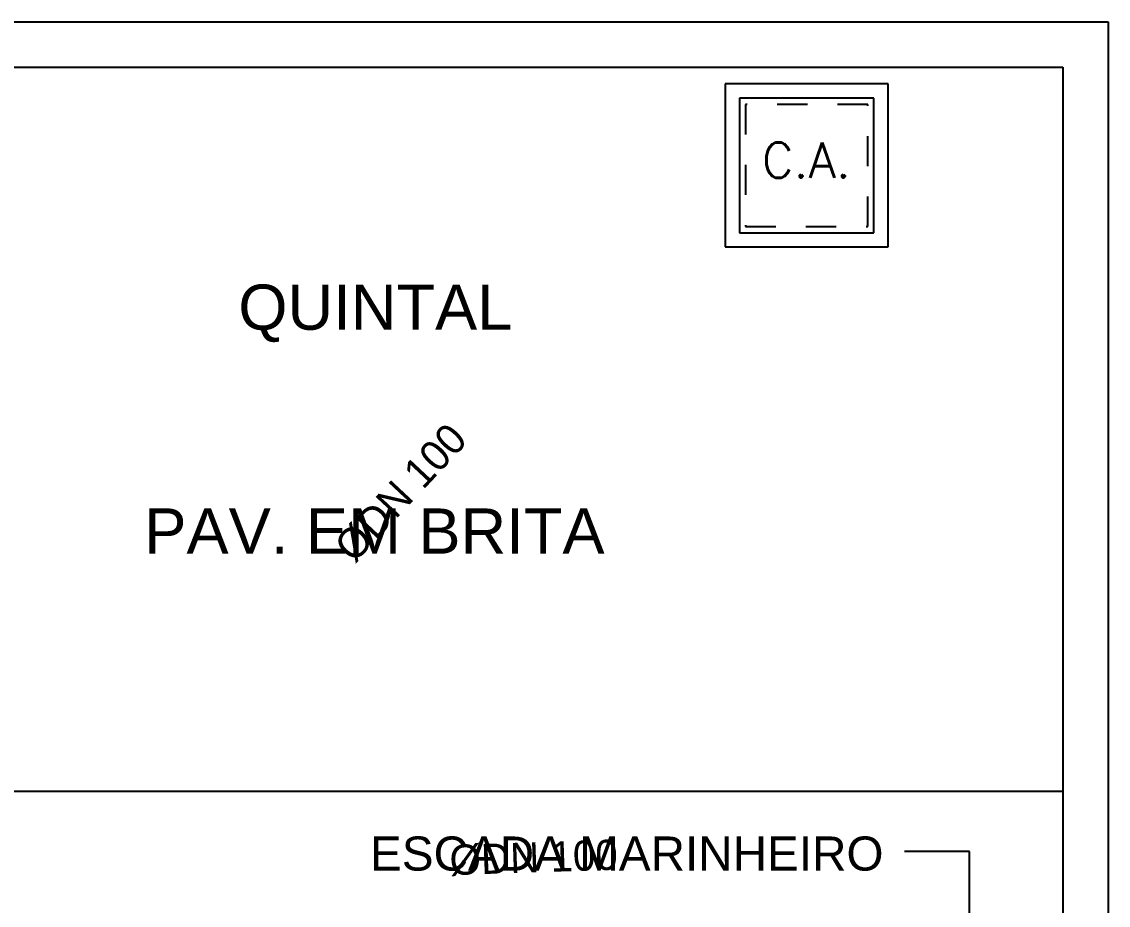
# Model space of a CAD drawing. Header units: millimetres. Extents: x 1936 to 2253, y 326 to 453.
# Drawn here: x 2095.549 to 2099.149, y 361.544 to 364.471 of the extents above; entities that cross this region are included whole.
import ezdxf
from ezdxf.enums import TextEntityAlignment as Align

# ---------------------------------------------------------------- set-up
doc = ezdxf.new("R2010")
doc.units = ezdxf.units.MM
doc.header["$LTSCALE"] = 0.5
doc.linetypes.add('HIDDEN', pattern=[9.525, 6.35, -3.175])
for name, color, linetype in [('-HIDRO', 8, 'Continuous'), ('HIDROGRAFIA', 4, 'Continuous'), ('TEXTO', 7, 'Continuous')]:
    doc.layers.add(name, color=color, linetype=linetype)
doc.layers.add('COTAS', color=53, linetype='Continuous', lineweight=9)
doc.styles.add('CARIMBO_DADOS', font='arial.ttf', dxfattribs={"height": 0.1})
doc.styles.add('R80', font='simplex.shx', dxfattribs={"height": 12})
doc.dimstyles.new('COTAS_EXTERNAS', dxfattribs={"dimtxt": 0.1, "dimasz": 0.01, "dimexe": 0, "dimexo": 0, "dimgap": 0.07, "dimtad": 1, "dimzin": 5, "dimdsep": 46, "dimtxsty": 'CARIMBO_DADOS', "dimblk1": 'CIRCULOS', "dimblk2": 'CIRCULOS', "dimsah": 1, "dimcen": 0, "dimse1": 1, "dimse2": 1, "dimclrd": 8, "dimclre": 8, "dimclrt": 230, "dimadec": 0, "dimazin": 0, "dimtfac": 100, "dimtix": 1, "dimtmove": 2, "dimatfit": 3, "dimldrblk": 'CIRCULOS', "dimfxl": 1, "dimtolj": 1, "dimtzin": 5, "dimarcsym": 0})

# ---------------------------------------------------------------- blocks, each defined once
blk = doc.blocks.new('_cxareia')
for p, q in [((40, 40), (-40, 40)), ((-40, 40), (-40, -40)), ((40, -40), (40, 40)), ((-40, -40), (40, -40))]:
    blk.add_line(p, q)
at = {"color": 1, "linetype": 'Continuous', "ltscale": 0.5}
for p, q in [((33, 33), (-33, 33)), ((-33, 33), (-33, -33)), ((33, -33), (33, 33)), ((-33, -33), (33, -33))]:
    blk.add_line(p, q, dxfattribs=at)
at = {"color": 1, "linetype": 'HIDDEN', "ltscale": 0.5}
for p, q in [((30, 30), (-30, 30)), ((-30, 30), (-30, -30)), ((30, -30), (30, 30)), ((-30, -30), (30, -30))]:
    blk.add_line(p, q, dxfattribs=at)
at = {"style": 'R80'}
blk.add_text('C.A.', height=17.28, dxfattribs=at).set_placement((-21.97, -6.06))
blk = doc.blocks.new('CIRCULOS')
at = {"layer": 'COTAS'}
for p, q in [((0, 4), (0, -4)), ((-4, 0), (4, 0))]:
    blk.add_line(p, q, dxfattribs=at)
for radius in [2, 1]:
    blk.add_circle((0, 0), radius, dxfattribs=at)

msp = doc.modelspace()

# ---------------------------------------------------------------- linework, layer by layer
at = {"layer": '-HIDRO', "ltscale": 0.05}
for p, q in [((2092.1487, 364.4712), (2099.1487, 364.4712)), ((2099.1487, 364.4712), (2099.1487, 339.4712)), ((2092.2987, 364.3212), (2098.9987, 364.3212)), ((2098.9987, 364.3212), (2098.9987, 361.3212)), ((2098.9987, 361.9212), (2093.1987, 361.9212))]:
    msp.add_line(p, q, dxfattribs=at)

# ---------------------------------------------------------------- block references
at = {"layer": 'HIDROGRAFIA', "xscale": 0.006750000000465661, "yscale": 0.006750000000010914, "zscale": 0.00675}
msp.add_blockref('_cxareia', (2098.1495, 363.995), dxfattribs=at)

# ---------------------------------------------------------------- texts
at = {"layer": '-HIDRO', "char_height": 0.15, "attachment_point": 5, "style": 'CARIMBO_DADOS'}
for s, insert in [('QUINTAL', (2096.7204, 363.505)), ('PAV. EM BRITA', (2096.7174, 362.7838))]:
    msp.add_mtext(s, dxfattribs=dict(at, insert=insert))
at = {"layer": '-HIDRO', "insert": (2098.4041, 361.772), "char_height": 0.113, "width": 1.740305, "attachment_point": 3, "style": 'CARIMBO_DADOS'}
msp.add_mtext('\\A1;ESCADA MARINHEIRO', dxfattribs=at)
at = {"layer": 'TEXTO'}
for rotation, p in [(46.8889, (2096.8037, 362.912)), (1.8889, (2097.2448, 361.703))]:
    msp.add_text('ØDN 100', height=0.1, rotation=rotation, dxfattribs=at).set_placement(p, align=Align.MIDDLE_CENTER)

# ---------------------------------------------------------------- leaders
at = {"layer": '-HIDRO', "annotation_type": 0, "has_hookline": 1, "hookline_direction": 1, "text_width": 1.6821}
msp.add_leader([(2098.6885, 361.4956), (2098.6885, 361.722), (2098.4741, 361.722)], dimstyle='COTAS_EXTERNAS', override={"dimgap": 0.07, "dimtad": 0, "dimfxl": 0, "dimfxlon": 1, "dimarcsym": 1}, dxfattribs=at)

doc.saveas('drawing.dxf')
